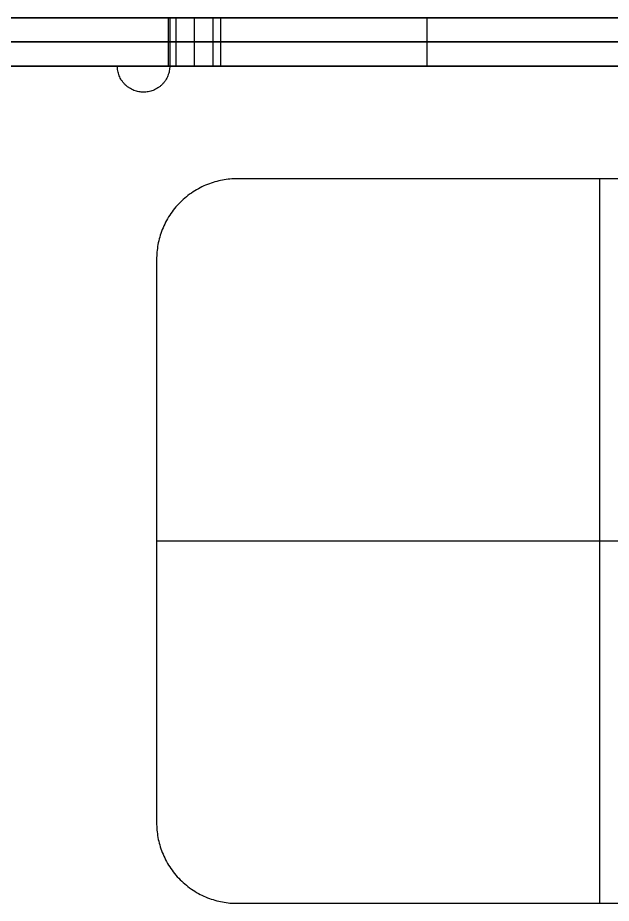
# Model space of a CAD drawing. Header units: millimetres. Extents: x -3003 to 2440, y -88 to 1748.
# Drawn here: x -2699.8 to -2626.1, y 910.9 to 1020.9 of the extents above; entities that cross this region are included whole.
import ezdxf

# ---------------------------------------------------------------- set-up
doc = ezdxf.new("R2010")
doc.units = ezdxf.units.MM
doc.header["$MEASUREMENT"] = 0
doc.layers.add('ASSEMBLY', color=7, linetype='Continuous', true_color=0x000000)

msp = doc.modelspace()

# ---------------------------------------------------------------- linework, layer by layer
at = {"layer": 'ASSEMBLY'}
for p, q in [((-2552.55, 1020.86, 321), (-3002.55, 1020.86, 321)), ((-2552.55, 1014.86, 321), (-3002.55, 1014.86, 321)), ((-2627.55, 1000.86), (-2627.55, 910.86)), ((-2627.55, 1000.86, 6), (-2627.55, 910.86, 6)), ((-2572.55, 955.86), (-2682.55, 955.86)), ((-2572.55, 955.86, 6), (-2682.55, 955.86, 6))]:
    msp.add_line(p, q, dxfattribs=at)
for points in [[(-2558.55, 1020.86, 636), (-2777.55, 1020.86, 636), (-2996.55, 1020.86, 636)], [(-2745.41, 1020.86, 6), (-2713.26, 1020.86, 6), (-2681.12, 1020.86, 6)], [(-2681.12, 1020.86, 6), (-2681.12, 1017.86, 6), (-2681.12, 1014.86, 6)], [(-2681.12, 1020.86, 6), (-2681.12, 1020.86, 9), (-2681.12, 1020.86, 12)], [(-2681.12, 1020.86, 12), (-2681.12, 1017.86, 12), (-2681.12, 1014.86, 12)], [(-2681.12, 1020.86, 9), (-2681.12, 1017.86, 9), (-2681.12, 1014.86, 9)], [(-2617.04, 1020.86, 6), (-2648.98, 1020.86, 6), (-2680.92, 1020.86, 6)], [(-2680.92, 1020.86, 6), (-2680.92, 1020.86, 9), (-2680.92, 1020.86, 12)], [(-2617.04, 1020.86, 12), (-2648.98, 1020.86, 12), (-2680.92, 1020.86, 12)], [(-2680.92, 1020.86, 6), (-2680.92, 1017.86, 6), (-2680.92, 1014.86, 6)], [(-2680.92, 1020.86, 12), (-2680.92, 1017.86, 12), (-2680.92, 1014.86, 12)], [(-2617.04, 1020.86, 9), (-2648.98, 1020.86, 9), (-2680.92, 1020.86, 9)], [(-2680.92, 1020.86, 9), (-2680.92, 1017.86, 9), (-2680.92, 1014.86, 9)], [(-2680.17, 1020.86, 14.3), (-2680.17, 1017.86, 14.3), (-2680.17, 1014.86, 14.3)], [(-2677.87, 1020.86, 15.25), (-2677.87, 1017.86, 15.25), (-2677.87, 1014.86, 15.25)], [(-2675.57, 1020.86, 14.3), (-2675.57, 1017.86, 14.3), (-2675.57, 1014.86, 14.3)], [(-2674.62, 1020.86, 12), (-2674.62, 1017.86, 12), (-2674.62, 1014.86, 12)], [(-2674.62, 1020.86, 12), (-2648.98, 1020.86, 12), (-2623.34, 1020.86, 12)], [(-2648.98, 1020.86, 12), (-2648.98, 1017.86, 12), (-2648.98, 1014.86, 12)], [(-2648.98, 1020.86, 6), (-2648.98, 1020.86, 9), (-2648.98, 1020.86, 12)], [(-2558.55, 1017.86, 636), (-2777.55, 1017.86, 636), (-2996.55, 1017.86, 636)], [(-2745.41, 1017.86, 6), (-2713.26, 1017.86, 6), (-2681.12, 1017.86, 6)], [(-2681.12, 1017.86, 6), (-2681.12, 1017.86, 9), (-2681.12, 1017.86, 12)], [(-2680.92, 1017.86, 6), (-2680.92, 1017.86, 9), (-2680.92, 1017.86, 12)], [(-2674.62, 1017.86, 12), (-2648.98, 1017.86, 12), (-2623.34, 1017.86, 12)], [(-2558.55, 1014.86, 636), (-2777.55, 1014.86, 636), (-2996.55, 1014.86, 636)], [(-2745.41, 1014.86, 6), (-2713.26, 1014.86, 6), (-2681.12, 1014.86, 6)], [(-2687.42, 1014.86, 6), (-2713.26, 1014.86, 6), (-2739.11, 1014.86, 6)], [(-2687.42, 1014.86, 12), (-2713.26, 1014.86, 12), (-2739.11, 1014.86, 12)], [(-2687.42, 1014.86, 9), (-2713.26, 1014.86, 9), (-2739.11, 1014.86, 9)], [(-2687.42, 1014.86, 6), (-2687.42, 1014.86, 9), (-2687.42, 1014.86, 12)], [(-2681.12, 1014.86, 6), (-2681.12, 1014.86, 9), (-2681.12, 1014.86, 12)], [(-2680.92, 1014.86, 6), (-2680.92, 1014.86, 9), (-2680.92, 1014.86, 12)], [(-2674.62, 1014.86, 12), (-2648.98, 1014.86, 12), (-2623.34, 1014.86, 12)], [(-2684.17, 1011.61, 6), (-2684.17, 1011.61, 9), (-2684.17, 1011.61, 12)], [(-2582.55, 1000.86), (-2627.55, 1000.86), (-2672.55, 1000.86)], [(-2672.55, 1000.86), (-2672.55, 1000.86, 3), (-2672.55, 1000.86, 6)], [(-2582.55, 1000.86, 6), (-2627.55, 1000.86, 6), (-2672.55, 1000.86, 6)], [(-2582.55, 1000.86, 3), (-2627.55, 1000.86, 3), (-2672.55, 1000.86, 3)], [(-2627.55, 1000.86), (-2627.55, 1000.86, 3), (-2627.55, 1000.86, 6)], [(-2679.62, 997.94), (-2679.62, 997.94, 3), (-2679.62, 997.94, 6)], [(-2682.55, 990.86), (-2682.55, 990.86, 3), (-2682.55, 990.86, 6)], [(-2682.55, 990.86), (-2682.55, 955.86), (-2682.55, 920.86)], [(-2682.55, 990.86, 6), (-2682.55, 955.86, 6), (-2682.55, 920.86, 6)], [(-2682.55, 990.86, 3), (-2682.55, 955.86, 3), (-2682.55, 920.86, 3)], [(-2682.55, 955.86), (-2682.55, 955.86, 3), (-2682.55, 955.86, 6)], [(-2682.55, 920.86), (-2682.55, 920.86, 3), (-2682.55, 920.86, 6)], [(-2679.62, 913.79), (-2679.62, 913.79, 3), (-2679.62, 913.79, 6)], [(-2672.55, 910.86), (-2672.55, 910.86, 3), (-2672.55, 910.86, 6)], [(-2672.55, 910.86), (-2627.55, 910.86), (-2582.55, 910.86)], [(-2672.55, 910.86, 6), (-2627.55, 910.86, 6), (-2582.55, 910.86, 6)], [(-2672.55, 910.86, 3), (-2627.55, 910.86, 3), (-2582.55, 910.86, 3)], [(-2627.55, 910.86), (-2627.55, 910.86, 3), (-2627.55, 910.86, 6)]]:
    msp.add_open_spline(points, degree=2, dxfattribs=at)
for points, weights, knots in [([(-2681.12, 1020.86, 12), (-2681.12, 1020.86, 13.35), (-2680.17, 1020.86, 14.3), (-2679.22, 1020.86, 15.25), (-2677.87, 1020.86, 15.25), (-2676.52, 1020.86, 15.25), (-2675.57, 1020.86, 14.3), (-2674.62, 1020.86, 13.35), (-2674.62, 1020.86, 12)], [1, 0.923879514703, 1, 0.923879514703, 1, 0.923879514703, 1, 0.923879514703, 1], [-274.475491, -274.475491, -274.475491, -271.922947, -271.922947, -269.370402, -269.370402, -266.817858, -266.817858, -264.265314, -264.265314, -264.265314]), ([(-2681.12, 1017.86, 12), (-2681.12, 1017.86, 13.35), (-2680.17, 1017.86, 14.3), (-2679.22, 1017.86, 15.25), (-2677.87, 1017.86, 15.25), (-2676.52, 1017.86, 15.25), (-2675.57, 1017.86, 14.3), (-2674.62, 1017.86, 13.35), (-2674.62, 1017.86, 12)], [1, 0.923879514703, 1, 0.923879514703, 1, 0.923879514703, 1, 0.923879514703, 1], [-274.475491, -274.475491, -274.475491, -271.922947, -271.922947, -269.370402, -269.370402, -266.817858, -266.817858, -264.265314, -264.265314, -264.265314]), ([(-2680.92, 1014.86, 6), (-2680.92, 1011.61, 6), (-2684.17, 1011.61, 6), (-2687.42, 1011.61, 6), (-2687.42, 1014.86, 6)], [1, 0.707106781187, 1, 0.707106781187, 1], [-238.223796, -238.223796, -238.223796, -233.118708, -233.118708, -228.01362, -228.01362, -228.01362]), ([(-2680.92, 1014.86, 12), (-2680.92, 1011.61, 12), (-2684.17, 1011.61, 12), (-2687.42, 1011.61, 12), (-2687.42, 1014.86, 12)], [1, 0.707106781187, 1, 0.707106781187, 1], [-238.223796, -238.223796, -238.223796, -233.118708, -233.118708, -228.01362, -228.01362, -228.01362]), ([(-2680.92, 1014.86, 9), (-2680.92, 1011.61, 9), (-2684.17, 1011.61, 9), (-2687.42, 1011.61, 9), (-2687.42, 1014.86, 9)], [1, 0.707106781187, 1, 0.707106781187, 1], [-238.223796, -238.223796, -238.223796, -233.118708, -233.118708, -228.01362, -228.01362, -228.01362]), ([(-2681.12, 1014.86, 12), (-2681.12, 1014.86, 13.35), (-2680.17, 1014.86, 14.3), (-2679.22, 1014.86, 15.25), (-2677.87, 1014.86, 15.25), (-2676.52, 1014.86, 15.25), (-2675.57, 1014.86, 14.3), (-2674.62, 1014.86, 13.35), (-2674.62, 1014.86, 12)], [1, 0.923879514703, 1, 0.923879514703, 1, 0.923879514703, 1, 0.923879514703, 1], [-274.475491, -274.475491, -274.475491, -271.922947, -271.922947, -269.370402, -269.370402, -266.817858, -266.817858, -264.265314, -264.265314, -264.265314])]:
    msp.add_rational_spline(points, weights, degree=2, knots=knots, dxfattribs=at)
for points in [[(-2672.55, 1000.86), (-2682.55, 1000.86), (-2682.55, 990.86)], [(-2672.55, 1000.86, 6), (-2682.55, 1000.86, 6), (-2682.55, 990.86, 6)], [(-2672.55, 1000.86, 3), (-2682.55, 1000.86, 3), (-2682.55, 990.86, 3)], [(-2682.55, 920.86), (-2682.55, 910.86), (-2672.55, 910.86)], [(-2682.55, 920.86, 6), (-2682.55, 910.86, 6), (-2672.55, 910.86, 6)], [(-2682.55, 920.86, 3), (-2682.55, 910.86, 3), (-2672.55, 910.86, 3)]]:
    msp.add_rational_spline(points, [1, 0.707106781187, 1], degree=2, dxfattribs=at)

doc.saveas('drawing.dxf')
